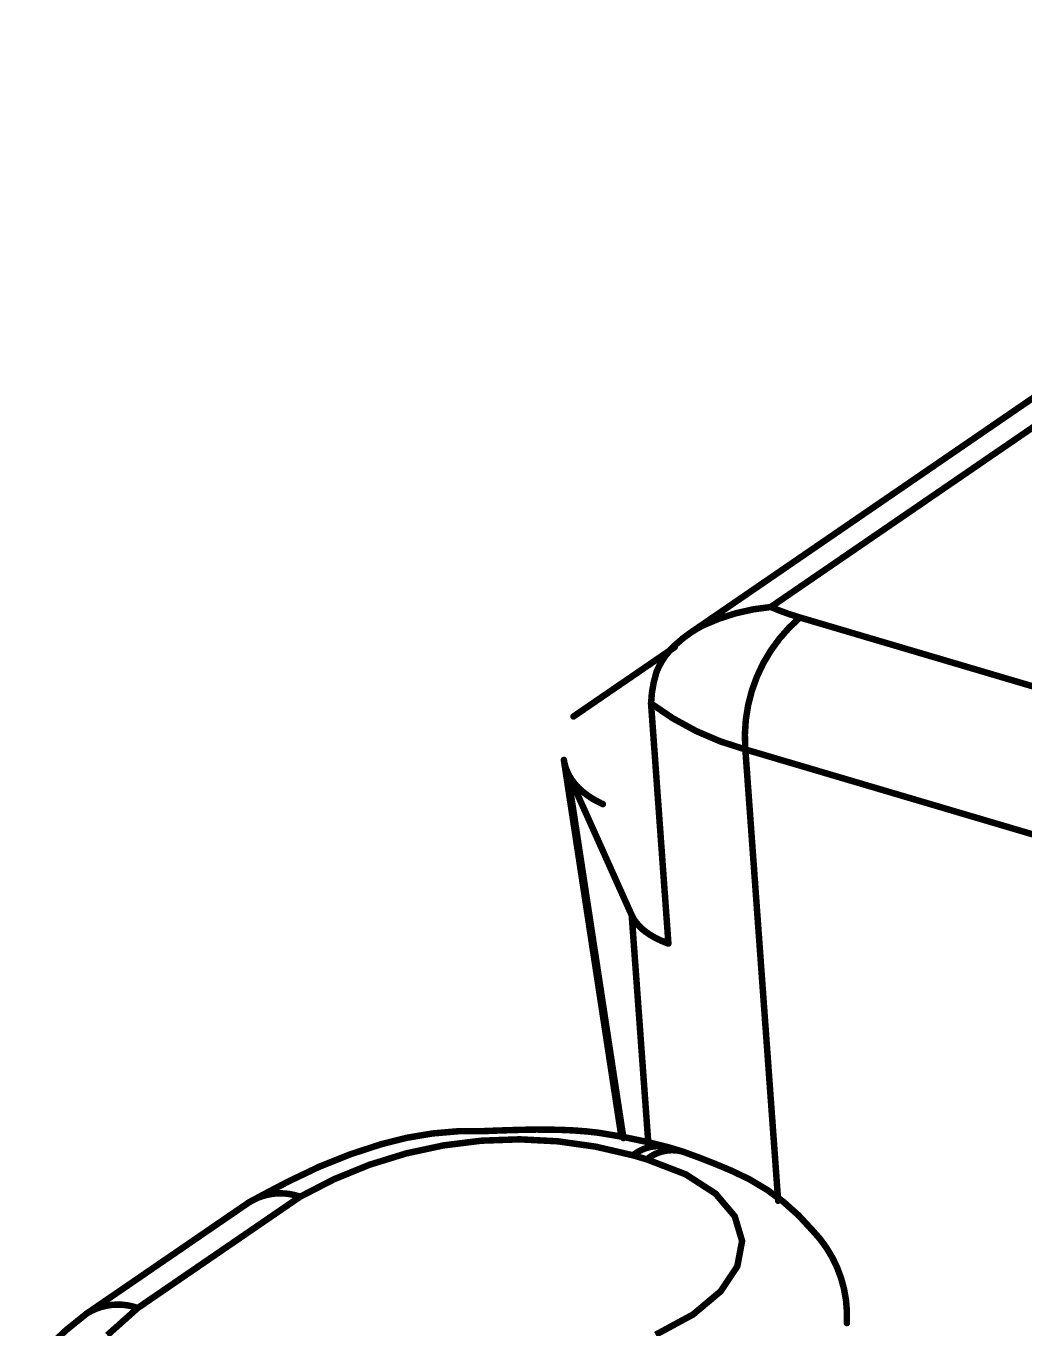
# Model space of a CAD drawing. Header units: inches. Extents: x 0 to 35.2, y -0.7 to 15.9.
# Drawn here: x 33.5524 to 33.6294, y 9.6287 to 9.7291 of the extents above; entities that cross this region are included whole.
import ezdxf

# ---------------------------------------------------------------- set-up
doc = ezdxf.new("R2010")
doc.units = ezdxf.units.IN
doc.header["$MEASUREMENT"] = 0
doc.layers.add('Dimensions', color=6, linetype='Continuous')

msp = doc.modelspace()

# ---------------------------------------------------------------- linework, layer by layer
at = {"layer": 'Dimensions', "const_width": 0.0005}
for points in [[(33.60357, 9.68227), (33.67087, 9.72841)], [(33.60985, 9.68432), (33.67482, 9.72885)], [(33.6121, 9.68351), (33.85479, 9.61177)], [(33.59464, 9.67588), (33.60245, 9.68123)], [(33.60062, 9.67688), (33.60196, 9.65838)], [(33.60789, 9.67334), (33.84429, 9.60347)], [(33.60789, 9.67334), (33.61042, 9.63855)], [(33.5939, 9.67253), (33.59828, 9.64384)], [(33.59395, 9.67226), (33.59396, 9.67222)], [(33.59396, 9.67222), (33.59397, 9.67219)], [(33.59397, 9.67219), (33.59398, 9.67215)], [(33.59398, 9.67215), (33.59399, 9.67211)], [(33.59399, 9.67211), (33.594, 9.67207)], [(33.594, 9.67207), (33.59401, 9.67203)], [(33.59401, 9.67203), (33.59402, 9.67199)], [(33.59402, 9.67199), (33.59404, 9.67195)], [(33.59404, 9.67195), (33.59405, 9.67192)], [(33.59405, 9.67192), (33.59406, 9.67188)], [(33.59406, 9.67188), (33.59408, 9.67184)], [(33.59408, 9.67184), (33.59409, 9.6718)], [(33.59409, 9.6718), (33.5941, 9.67177)], [(33.5941, 9.67177), (33.59412, 9.67173)], [(33.59412, 9.67173), (33.59413, 9.67169)], [(33.59413, 9.67169), (33.59415, 9.67165)], [(33.59415, 9.67165), (33.59417, 9.67162)], [(33.59417, 9.67162), (33.59418, 9.67158)], [(33.59418, 9.67159), (33.59913, 9.66056)], [(33.59418, 9.67159), (33.59849, 9.64338)], [(33.59418, 9.67158), (33.5942, 9.67154)], [(33.5942, 9.67154), (33.59422, 9.67151)], [(33.59422, 9.67151), (33.59423, 9.67147)], [(33.59423, 9.67147), (33.59425, 9.67144)], [(33.59425, 9.67144), (33.59427, 9.6714)], [(33.59427, 9.6714), (33.59429, 9.67136)], [(33.59429, 9.67136), (33.59431, 9.67133)], [(33.59431, 9.67133), (33.59433, 9.67129)], [(33.59433, 9.67129), (33.59435, 9.67126)], [(33.59435, 9.67126), (33.59437, 9.67122)], [(33.59437, 9.67122), (33.59439, 9.67119)], [(33.59439, 9.67119), (33.59441, 9.67115)], [(33.59441, 9.67115), (33.59443, 9.67112)], [(33.59443, 9.67112), (33.59445, 9.67108)], [(33.59445, 9.67108), (33.59448, 9.67105)], [(33.59448, 9.67105), (33.5945, 9.67101)], [(33.5945, 9.67101), (33.59452, 9.67098)], [(33.59452, 9.67098), (33.59455, 9.67095)], [(33.59455, 9.67095), (33.59457, 9.67091)], [(33.59457, 9.67091), (33.5946, 9.67088)], [(33.5946, 9.67088), (33.59462, 9.67085)], [(33.59462, 9.67085), (33.59465, 9.67081)], [(33.59465, 9.67081), (33.59467, 9.67078)], [(33.59467, 9.67078), (33.5947, 9.67075)], [(33.5947, 9.67075), (33.59473, 9.67071)], [(33.59473, 9.67071), (33.59475, 9.67068)], [(33.59475, 9.67068), (33.59478, 9.67065)], [(33.59478, 9.67065), (33.59481, 9.67062)], [(33.59481, 9.67062), (33.59484, 9.67058)], [(33.59484, 9.67058), (33.59487, 9.67055)], [(33.59487, 9.67055), (33.59489, 9.67052)], [(33.59489, 9.67052), (33.59492, 9.67049)], [(33.59492, 9.67049), (33.59495, 9.67046)], [(33.59495, 9.67046), (33.59498, 9.67042)], [(33.59498, 9.67042), (33.59502, 9.67039)], [(33.59502, 9.67039), (33.59505, 9.67036)], [(33.59505, 9.67036), (33.59508, 9.67033)], [(33.59508, 9.67033), (33.59511, 9.6703)], [(33.59511, 9.6703), (33.59514, 9.67027)], [(33.59514, 9.67027), (33.59518, 9.67024)], [(33.59518, 9.67024), (33.59521, 9.67021)], [(33.59521, 9.67021), (33.59524, 9.67018)], [(33.59524, 9.67018), (33.59528, 9.67015)], [(33.59528, 9.67015), (33.59531, 9.67012)], [(33.59531, 9.67012), (33.59535, 9.67009)], [(33.59535, 9.67009), (33.59538, 9.67006)], [(33.59538, 9.67006), (33.59542, 9.67003)], [(33.59542, 9.67003), (33.59545, 9.67)], [(33.59545, 9.67), (33.59549, 9.66997)], [(33.59549, 9.66997), (33.59553, 9.66995)], [(33.59553, 9.66995), (33.59556, 9.66992)], [(33.59556, 9.66992), (33.5956, 9.66989)], [(33.5956, 9.66989), (33.59564, 9.66986)], [(33.59564, 9.66986), (33.59568, 9.66983)], [(33.59568, 9.66983), (33.59572, 9.6698)], [(33.59572, 9.6698), (33.59575, 9.66978)], [(33.59575, 9.66978), (33.59579, 9.66975)], [(33.59579, 9.66975), (33.59583, 9.66972)], [(33.59583, 9.66972), (33.59587, 9.6697)], [(33.59587, 9.6697), (33.59592, 9.66967)], [(33.59592, 9.66967), (33.59596, 9.66964)], [(33.59596, 9.66964), (33.596, 9.66962)], [(33.596, 9.66962), (33.59604, 9.66959)], [(33.59604, 9.66959), (33.59608, 9.66956)], [(33.59608, 9.66956), (33.59613, 9.66954)], [(33.59613, 9.66954), (33.59617, 9.66951)], [(33.59617, 9.66951), (33.59621, 9.66949)], [(33.59621, 9.66949), (33.59626, 9.66946)], [(33.59626, 9.66946), (33.5963, 9.66943)], [(33.5963, 9.66943), (33.59634, 9.66941)], [(33.59634, 9.66941), (33.59639, 9.66938)], [(33.59639, 9.66938), (33.59643, 9.66936)], [(33.59643, 9.66936), (33.59648, 9.66934)], [(33.59648, 9.66934), (33.59653, 9.66931)], [(33.59653, 9.66931), (33.59657, 9.66929)], [(33.59657, 9.66929), (33.59662, 9.66926)], [(33.59662, 9.66926), (33.59667, 9.66924)], [(33.59667, 9.66924), (33.59672, 9.66922)], [(33.59672, 9.66922), (33.59676, 9.66919)], [(33.59676, 9.66919), (33.59681, 9.66917)], [(33.59681, 9.66917), (33.59686, 9.66915)], [(33.59686, 9.66915), (33.59691, 9.66912)], [(33.59913, 9.66056), (33.59914, 9.66053)], [(33.59913, 9.66056), (33.60041, 9.64299)], [(33.59914, 9.66053), (33.59916, 9.66051)], [(33.59916, 9.66051), (33.59917, 9.66048)], [(33.59917, 9.66048), (33.59918, 9.66045)], [(33.59918, 9.66045), (33.5992, 9.66043)], [(33.5992, 9.66043), (33.59921, 9.6604)], [(33.59921, 9.6604), (33.59923, 9.66037)], [(33.59923, 9.66037), (33.59924, 9.66035)], [(33.59924, 9.66035), (33.59926, 9.66032)], [(33.59926, 9.66032), (33.59927, 9.66029)], [(33.59927, 9.66029), (33.59929, 9.66027)], [(33.59929, 9.66027), (33.5993, 9.66024)], [(33.5993, 9.66024), (33.59932, 9.66022)], [(33.59932, 9.66022), (33.59934, 9.66019)], [(33.59934, 9.66019), (33.59935, 9.66016)], [(33.59935, 9.66016), (33.59937, 9.66014)], [(33.59937, 9.66014), (33.59939, 9.66011)], [(33.59939, 9.66011), (33.59941, 9.66009)], [(33.59941, 9.66009), (33.59942, 9.66006)], [(33.59942, 9.66006), (33.59944, 9.66004)], [(33.59944, 9.66004), (33.59946, 9.66001)], [(33.59946, 9.66001), (33.59948, 9.65999)], [(33.59948, 9.65999), (33.5995, 9.65996)], [(33.5995, 9.65996), (33.59952, 9.65994)], [(33.59952, 9.65994), (33.59954, 9.65991)], [(33.59954, 9.65991), (33.59956, 9.65989)], [(33.59956, 9.65989), (33.59958, 9.65986)], [(33.59958, 9.65986), (33.5996, 9.65984)], [(33.5996, 9.65984), (33.59962, 9.65981)], [(33.59962, 9.65981), (33.59965, 9.65979)], [(33.59965, 9.65979), (33.59967, 9.65977)], [(33.59967, 9.65977), (33.59969, 9.65974)], [(33.59969, 9.65974), (33.59971, 9.65972)], [(33.59971, 9.65972), (33.59974, 9.65969)], [(33.59974, 9.65969), (33.59976, 9.65967)], [(33.59976, 9.65967), (33.59978, 9.65965)], [(33.59978, 9.65965), (33.59981, 9.65962)], [(33.59981, 9.65962), (33.59983, 9.6596)], [(33.59983, 9.6596), (33.59986, 9.65958)], [(33.59986, 9.65958), (33.59988, 9.65955)], [(33.59988, 9.65955), (33.59991, 9.65953)], [(33.59991, 9.65953), (33.59993, 9.65951)], [(33.59993, 9.65951), (33.59996, 9.65948)], [(33.59996, 9.65948), (33.59999, 9.65946)], [(33.59999, 9.65946), (33.60001, 9.65944)], [(33.60001, 9.65944), (33.60004, 9.65942)], [(33.60004, 9.65942), (33.60007, 9.65939)], [(33.60007, 9.65939), (33.60009, 9.65937)], [(33.60009, 9.65937), (33.60012, 9.65935)], [(33.60012, 9.65935), (33.60015, 9.65933)], [(33.60015, 9.65933), (33.60018, 9.65931)], [(33.60018, 9.65931), (33.60021, 9.65928)], [(33.60021, 9.65928), (33.60024, 9.65926)], [(33.60024, 9.65926), (33.60027, 9.65924)], [(33.60027, 9.65924), (33.6003, 9.65922)], [(33.6003, 9.65922), (33.60033, 9.6592)], [(33.60033, 9.6592), (33.60036, 9.65918)], [(33.60036, 9.65918), (33.60039, 9.65916)], [(33.60039, 9.65916), (33.60042, 9.65913)], [(33.60042, 9.65913), (33.60045, 9.65911)], [(33.60045, 9.65911), (33.60048, 9.65909)], [(33.60048, 9.65909), (33.60051, 9.65907)], [(33.60051, 9.65907), (33.60055, 9.65905)], [(33.60055, 9.65905), (33.60058, 9.65903)], [(33.60058, 9.65903), (33.60061, 9.65901)], [(33.60061, 9.65901), (33.60065, 9.65899)], [(33.60065, 9.65899), (33.60068, 9.65897)], [(33.60068, 9.65897), (33.60071, 9.65895)], [(33.60071, 9.65895), (33.60075, 9.65893)], [(33.60075, 9.65893), (33.60078, 9.65891)], [(33.60078, 9.65891), (33.60082, 9.65889)], [(33.60082, 9.65889), (33.60085, 9.65887)], [(33.60085, 9.65887), (33.60089, 9.65885)], [(33.60089, 9.65885), (33.60092, 9.65883)], [(33.60092, 9.65883), (33.60096, 9.65881)], [(33.60096, 9.65881), (33.60099, 9.6588)], [(33.60099, 9.6588), (33.60103, 9.65878)], [(33.60103, 9.65878), (33.60107, 9.65876)], [(33.60107, 9.65876), (33.60111, 9.65874)], [(33.60111, 9.65874), (33.60114, 9.65872)], [(33.60114, 9.65872), (33.60118, 9.6587)], [(33.60118, 9.6587), (33.60122, 9.65868)], [(33.60122, 9.65868), (33.60126, 9.65867)], [(33.60126, 9.65867), (33.6013, 9.65865)], [(33.6013, 9.65865), (33.60134, 9.65863)], [(33.60134, 9.65863), (33.60137, 9.65861)], [(33.60137, 9.65861), (33.60141, 9.65859)], [(33.60141, 9.65859), (33.60145, 9.65858)], [(33.60145, 9.65858), (33.60149, 9.65856)], [(33.60149, 9.65856), (33.60154, 9.65854)], [(33.60154, 9.65854), (33.60158, 9.65853)], [(33.60158, 9.65853), (33.60162, 9.65851)], [(33.60162, 9.65851), (33.60166, 9.65849)], [(33.60166, 9.65849), (33.6017, 9.65847)], [(33.6017, 9.65847), (33.60174, 9.65846)], [(33.60174, 9.65846), (33.60178, 9.65844)], [(33.60178, 9.65844), (33.60183, 9.65842)], [(33.60183, 9.65842), (33.60187, 9.65841)], [(33.60187, 9.65841), (33.60191, 9.65839)], [(33.60191, 9.65839), (33.60196, 9.65838)], [(33.59923, 9.64205), (33.60029, 9.64174)], [(33.60196, 9.64267), (33.60303, 9.64235)], [(33.60029, 9.64174), (33.6033, 9.64058)], [(33.6033, 9.64058), (33.6056, 9.63909)], [(33.56105, 9.63028), (33.57357, 9.63886)], [(33.6056, 9.63909), (33.60707, 9.63735)], [(33.5571, 9.62984), (33.56962, 9.63842)], [(33.60707, 9.63735), (33.60764, 9.63545)], [(33.60727, 9.63349), (33.60764, 9.63545)], [(33.60599, 9.63157), (33.60727, 9.63349)], [(33.60386, 9.62978), (33.60599, 9.63157)], [(33.5587, 9.62818), (33.56105, 9.63028)], [(33.60098, 9.62822), (33.60386, 9.62978)]]:
    msp.add_lwpolyline(points, dxfattribs=at)
for points in [[(33.60457, 9.68288, -0.088511), (33.60985, 9.68432)], [(33.6121, 9.68351, -0.030469), (33.60985, 9.68432)], [(33.60789, 9.67334, -0.239837), (33.6121, 9.68351)], [(33.60243, 9.68134, -0.071216), (33.60457, 9.68288)], [(33.60103, 9.67928, -0.113736), (33.60243, 9.68134)], [(33.60062, 9.67688, -0.065587), (33.60103, 9.67928)], [(33.60789, 9.67334, -0.095475), (33.60062, 9.67688)], [(33.5798, 9.6429, -0.080961), (33.5878, 9.64392)], [(33.5878, 9.64392, -0.004418), (33.5908, 9.64402)], [(33.5908, 9.64402, -0.013718), (33.59374, 9.64401)], [(33.59374, 9.64401, -0.02431), (33.59659, 9.64379)], [(33.59658, 9.64379, -0.028789), (33.60196, 9.64267)], [(33.57278, 9.64009, -0.048628), (33.5798, 9.6429)], [(33.57357, 9.63886, -0.200602), (33.59923, 9.64205)], [(33.59923, 9.64205, -0.236977), (33.60196, 9.64267)], [(33.60029, 9.64174, -0.237187), (33.60303, 9.64235)], [(33.60303, 9.64235, -0.017356), (33.60683, 9.64086)], [(33.60683, 9.64086, -0.118673), (33.61305, 9.63628)], [(33.56962, 9.63842, -0.006894), (33.57278, 9.64009)], [(33.56962, 9.63842, -0.230341), (33.57357, 9.63886)], [(33.61305, 9.63628, -0.210473), (33.61571, 9.62912)], [(33.55269, 9.62571, -0.055451), (33.5571, 9.62984)], [(33.55709, 9.62984, -0.230643), (33.56105, 9.63028)]]:
    msp.add_lwpolyline(points, format="xyb", dxfattribs=at)
at = {"layer": 'Dimensions', "const_width": 0.00025}
for points in [[(33.60973, 9.68432, 1), (33.60998, 9.68432, 1)], [(33.60973, 9.68432, 1), (33.60998, 9.68432, 1)], [(33.60973, 9.68432, 1), (33.60998, 9.68432, 1)], [(33.61197, 9.68351, 1), (33.61222, 9.68351, 1)], [(33.61197, 9.68351, 1), (33.61222, 9.68351, 1)], [(33.61197, 9.68351, 1), (33.61222, 9.68351, 1)], [(33.60344, 9.68227, 1), (33.60369, 9.68227, 1)], [(33.60445, 9.68288, 1), (33.6047, 9.68288, 1)], [(33.60445, 9.68288, 1), (33.6047, 9.68288, 1)], [(33.6023, 9.68134, 1), (33.60255, 9.68134, 1)], [(33.6023, 9.68134, 1), (33.60255, 9.68134, 1)], [(33.60232, 9.68123, 1), (33.60257, 9.68123, 1)], [(33.6009, 9.67928, 1), (33.60115, 9.67928, 1)], [(33.6009, 9.67928, 1), (33.60115, 9.67928, 1)], [(33.60049, 9.67688, 1), (33.60074, 9.67688, 1)], [(33.60049, 9.67688, 1), (33.60074, 9.67688, 1)], [(33.60049, 9.67688, 1), (33.60074, 9.67688, 1)], [(33.59452, 9.67588, 1), (33.59477, 9.67588, 1)], [(33.60777, 9.67334, 1), (33.60802, 9.67334, 1)], [(33.60777, 9.67334, 1), (33.60802, 9.67334, 1)], [(33.60777, 9.67334, 1), (33.60802, 9.67334, 1)], [(33.60777, 9.67334, 1), (33.60802, 9.67334, 1)], [(33.59378, 9.67253, 1), (33.59403, 9.67253, 1)], [(33.59383, 9.67226, 1), (33.59408, 9.67226, 1)], [(33.59384, 9.67222, 1), (33.59409, 9.67222, 1)], [(33.59384, 9.67222, 1), (33.59409, 9.67222, 1)], [(33.59385, 9.67219, 1), (33.5941, 9.67219, 1)], [(33.59385, 9.67219, 1), (33.5941, 9.67219, 1)], [(33.59386, 9.67215, 1), (33.59411, 9.67215, 1)], [(33.59386, 9.67215, 1), (33.59411, 9.67215, 1)], [(33.59387, 9.67211, 1), (33.59412, 9.67211, 1)], [(33.59387, 9.67211, 1), (33.59412, 9.67211, 1)], [(33.59388, 9.67207, 1), (33.59413, 9.67207, 1)], [(33.59388, 9.67207, 1), (33.59413, 9.67207, 1)], [(33.59389, 9.67203, 1), (33.59414, 9.67203, 1)], [(33.59389, 9.67203, 1), (33.59414, 9.67203, 1)], [(33.5939, 9.67199, 1), (33.59415, 9.67199, 1)], [(33.5939, 9.67199, 1), (33.59415, 9.67199, 1)], [(33.59391, 9.67195, 1), (33.59416, 9.67195, 1)], [(33.59391, 9.67195, 1), (33.59416, 9.67195, 1)], [(33.59392, 9.67192, 1), (33.59417, 9.67192, 1)], [(33.59392, 9.67192, 1), (33.59417, 9.67192, 1)], [(33.59394, 9.67188, 1), (33.59419, 9.67188, 1)], [(33.59394, 9.67188, 1), (33.59419, 9.67188, 1)], [(33.59395, 9.67184, 1), (33.5942, 9.67184, 1)], [(33.59395, 9.67184, 1), (33.5942, 9.67184, 1)], [(33.59396, 9.6718, 1), (33.59421, 9.6718, 1)], [(33.59396, 9.6718, 1), (33.59421, 9.6718, 1)], [(33.59398, 9.67177, 1), (33.59423, 9.67177, 1)], [(33.59398, 9.67177, 1), (33.59423, 9.67177, 1)], [(33.59399, 9.67173, 1), (33.59424, 9.67173, 1)], [(33.59399, 9.67173, 1), (33.59424, 9.67173, 1)], [(33.59401, 9.67169, 1), (33.59426, 9.67169, 1)], [(33.59401, 9.67169, 1), (33.59426, 9.67169, 1)], [(33.59402, 9.67165, 1), (33.59427, 9.67165, 1)], [(33.59402, 9.67165, 1), (33.59427, 9.67165, 1)], [(33.59404, 9.67162, 1), (33.59429, 9.67162, 1)], [(33.59404, 9.67162, 1), (33.59429, 9.67162, 1)], [(33.59405, 9.67159, 1), (33.5943, 9.67159, 1)], [(33.59405, 9.67159, 1), (33.5943, 9.67159, 1)], [(33.59406, 9.67158, 1), (33.59431, 9.67158, 1)], [(33.59406, 9.67158, 1), (33.59431, 9.67158, 1)], [(33.59407, 9.67154, 1), (33.59432, 9.67154, 1)], [(33.59407, 9.67154, 1), (33.59432, 9.67154, 1)], [(33.59409, 9.67151, 1), (33.59434, 9.67151, 1)], [(33.59409, 9.67151, 1), (33.59434, 9.67151, 1)], [(33.59411, 9.67147, 1), (33.59436, 9.67147, 1)], [(33.59411, 9.67147, 1), (33.59436, 9.67147, 1)], [(33.59413, 9.67144, 1), (33.59438, 9.67144, 1)], [(33.59413, 9.67144, 1), (33.59438, 9.67144, 1)], [(33.59414, 9.6714, 1), (33.59439, 9.6714, 1)], [(33.59414, 9.6714, 1), (33.59439, 9.6714, 1)], [(33.59416, 9.67136, 1), (33.59441, 9.67136, 1)], [(33.59416, 9.67136, 1), (33.59441, 9.67136, 1)], [(33.59418, 9.67133, 1), (33.59443, 9.67133, 1)], [(33.59418, 9.67133, 1), (33.59443, 9.67133, 1)], [(33.5942, 9.67129, 1), (33.59445, 9.67129, 1)], [(33.5942, 9.67129, 1), (33.59445, 9.67129, 1)], [(33.59422, 9.67126, 1), (33.59447, 9.67126, 1)], [(33.59422, 9.67126, 1), (33.59447, 9.67126, 1)], [(33.59424, 9.67122, 1), (33.59449, 9.67122, 1)], [(33.59424, 9.67122, 1), (33.59449, 9.67122, 1)], [(33.59426, 9.67119, 1), (33.59451, 9.67119, 1)], [(33.59426, 9.67119, 1), (33.59451, 9.67119, 1)], [(33.59429, 9.67115, 1), (33.59454, 9.67115, 1)], [(33.59429, 9.67115, 1), (33.59454, 9.67115, 1)], [(33.59431, 9.67112, 1), (33.59456, 9.67112, 1)], [(33.59431, 9.67112, 1), (33.59456, 9.67112, 1)], [(33.59433, 9.67108, 1), (33.59458, 9.67108, 1)], [(33.59433, 9.67108, 1), (33.59458, 9.67108, 1)], [(33.59435, 9.67105, 1), (33.5946, 9.67105, 1)], [(33.59435, 9.67105, 1), (33.5946, 9.67105, 1)], [(33.59437, 9.67101, 1), (33.59463, 9.67101, 1)], [(33.59437, 9.67101, 1), (33.59463, 9.67101, 1)], [(33.5944, 9.67098, 1), (33.59465, 9.67098, 1)], [(33.5944, 9.67098, 1), (33.59465, 9.67098, 1)], [(33.59442, 9.67095, 1), (33.59467, 9.67095, 1)], [(33.59442, 9.67095, 1), (33.59467, 9.67095, 1)], [(33.59445, 9.67091, 1), (33.5947, 9.67091, 1)], [(33.59445, 9.67091, 1), (33.5947, 9.67091, 1)], [(33.59447, 9.67088, 1), (33.59472, 9.67088, 1)], [(33.59447, 9.67088, 1), (33.59472, 9.67088, 1)], [(33.5945, 9.67085, 1), (33.59475, 9.67085, 1)], [(33.5945, 9.67085, 1), (33.59475, 9.67085, 1)], [(33.59452, 9.67081, 1), (33.59477, 9.67081, 1)], [(33.59452, 9.67081, 1), (33.59477, 9.67081, 1)], [(33.59455, 9.67078, 1), (33.5948, 9.67078, 1)], [(33.59455, 9.67078, 1), (33.5948, 9.67078, 1)], [(33.59457, 9.67075, 1), (33.59482, 9.67075, 1)], [(33.59457, 9.67075, 1), (33.59482, 9.67075, 1)], [(33.5946, 9.67071, 1), (33.59485, 9.67071, 1)], [(33.5946, 9.67071, 1), (33.59485, 9.67071, 1)], [(33.59463, 9.67068, 1), (33.59488, 9.67068, 1)], [(33.59463, 9.67068, 1), (33.59488, 9.67068, 1)], [(33.59466, 9.67065, 1), (33.59491, 9.67065, 1)], [(33.59466, 9.67065, 1), (33.59491, 9.67065, 1)], [(33.59468, 9.67062, 1), (33.59493, 9.67062, 1)], [(33.59468, 9.67062, 1), (33.59493, 9.67062, 1)], [(33.59471, 9.67058, 1), (33.59496, 9.67058, 1)], [(33.59471, 9.67058, 1), (33.59496, 9.67058, 1)], [(33.59474, 9.67055, 1), (33.59499, 9.67055, 1)], [(33.59474, 9.67055, 1), (33.59499, 9.67055, 1)], [(33.59477, 9.67052, 1), (33.59502, 9.67052, 1)], [(33.59477, 9.67052, 1), (33.59502, 9.67052, 1)], [(33.5948, 9.67049, 1), (33.59505, 9.67049, 1)], [(33.5948, 9.67049, 1), (33.59505, 9.67049, 1)], [(33.59483, 9.67046, 1), (33.59508, 9.67046, 1)], [(33.59483, 9.67046, 1), (33.59508, 9.67046, 1)], [(33.59486, 9.67042, 1), (33.59511, 9.67042, 1)], [(33.59486, 9.67042, 1), (33.59511, 9.67042, 1)], [(33.59489, 9.67039, 1), (33.59514, 9.67039, 1)], [(33.59489, 9.67039, 1), (33.59514, 9.67039, 1)], [(33.59492, 9.67036, 1), (33.59517, 9.67036, 1)], [(33.59492, 9.67036, 1), (33.59517, 9.67036, 1)], [(33.59495, 9.67033, 1), (33.5952, 9.67033, 1)], [(33.59495, 9.67033, 1), (33.5952, 9.67033, 1)], [(33.59499, 9.6703, 1), (33.59524, 9.6703, 1)], [(33.59499, 9.6703, 1), (33.59524, 9.6703, 1)], [(33.59502, 9.67027, 1), (33.59527, 9.67027, 1)], [(33.59502, 9.67027, 1), (33.59527, 9.67027, 1)], [(33.59505, 9.67024, 1), (33.5953, 9.67024, 1)], [(33.59505, 9.67024, 1), (33.5953, 9.67024, 1)], [(33.59508, 9.67021, 1), (33.59533, 9.67021, 1)], [(33.59508, 9.67021, 1), (33.59533, 9.67021, 1)], [(33.59512, 9.67018, 1), (33.59537, 9.67018, 1)], [(33.59512, 9.67018, 1), (33.59537, 9.67018, 1)], [(33.59515, 9.67015, 1), (33.5954, 9.67015, 1)], [(33.59515, 9.67015, 1), (33.5954, 9.67015, 1)], [(33.59519, 9.67012, 1), (33.59544, 9.67012, 1)], [(33.59519, 9.67012, 1), (33.59544, 9.67012, 1)], [(33.59522, 9.67009, 1), (33.59547, 9.67009, 1)], [(33.59522, 9.67009, 1), (33.59547, 9.67009, 1)], [(33.59526, 9.67006, 1), (33.59551, 9.67006, 1)], [(33.59526, 9.67006, 1), (33.59551, 9.67006, 1)], [(33.59529, 9.67003, 1), (33.59554, 9.67003, 1)], [(33.59529, 9.67003, 1), (33.59554, 9.67003, 1)], [(33.59533, 9.67, 1), (33.59558, 9.67, 1)], [(33.59533, 9.67, 1), (33.59558, 9.67, 1)], [(33.59536, 9.66997, 1), (33.59561, 9.66997, 1)], [(33.59536, 9.66997, 1), (33.59561, 9.66997, 1)], [(33.5954, 9.66995, 1), (33.59565, 9.66995, 1)], [(33.5954, 9.66995, 1), (33.59565, 9.66995, 1)], [(33.59544, 9.66992, 1), (33.59569, 9.66992, 1)], [(33.59544, 9.66992, 1), (33.59569, 9.66992, 1)], [(33.59548, 9.66989, 1), (33.59573, 9.66989, 1)], [(33.59548, 9.66989, 1), (33.59573, 9.66989, 1)], [(33.59551, 9.66986, 1), (33.59576, 9.66986, 1)], [(33.59551, 9.66986, 1), (33.59576, 9.66986, 1)], [(33.59555, 9.66983, 1), (33.5958, 9.66983, 1)], [(33.59555, 9.66983, 1), (33.5958, 9.66983, 1)], [(33.59559, 9.6698, 1), (33.59584, 9.6698, 1)], [(33.59559, 9.6698, 1), (33.59584, 9.6698, 1)], [(33.59563, 9.66978, 1), (33.59588, 9.66978, 1)], [(33.59563, 9.66978, 1), (33.59588, 9.66978, 1)], [(33.59567, 9.66975, 1), (33.59592, 9.66975, 1)], [(33.59567, 9.66975, 1), (33.59592, 9.66975, 1)], [(33.59571, 9.66972, 1), (33.59596, 9.66972, 1)], [(33.59571, 9.66972, 1), (33.59596, 9.66972, 1)], [(33.59575, 9.6697, 1), (33.596, 9.6697, 1)], [(33.59575, 9.6697, 1), (33.596, 9.6697, 1)], [(33.59579, 9.66967, 1), (33.59604, 9.66967, 1)], [(33.59579, 9.66967, 1), (33.59604, 9.66967, 1)], [(33.59583, 9.66964, 1), (33.59608, 9.66964, 1)], [(33.59583, 9.66964, 1), (33.59608, 9.66964, 1)], [(33.59587, 9.66962, 1), (33.59612, 9.66962, 1)], [(33.59587, 9.66962, 1), (33.59612, 9.66962, 1)], [(33.59592, 9.66959, 1), (33.59617, 9.66959, 1)], [(33.59592, 9.66959, 1), (33.59617, 9.66959, 1)], [(33.59596, 9.66956, 1), (33.59621, 9.66956, 1)], [(33.59596, 9.66956, 1), (33.59621, 9.66956, 1)], [(33.596, 9.66954, 1), (33.59625, 9.66954, 1)], [(33.596, 9.66954, 1), (33.59625, 9.66954, 1)], [(33.59604, 9.66951, 1), (33.59629, 9.66951, 1)], [(33.59604, 9.66951, 1), (33.59629, 9.66951, 1)], [(33.59609, 9.66949, 1), (33.59634, 9.66949, 1)], [(33.59609, 9.66949, 1), (33.59634, 9.66949, 1)], [(33.59613, 9.66946, 1), (33.59638, 9.66946, 1)], [(33.59613, 9.66946, 1), (33.59638, 9.66946, 1)], [(33.59617, 9.66943, 1), (33.59642, 9.66943, 1)], [(33.59617, 9.66943, 1), (33.59642, 9.66943, 1)], [(33.59622, 9.66941, 1), (33.59647, 9.66941, 1)], [(33.59622, 9.66941, 1), (33.59647, 9.66941, 1)], [(33.59626, 9.66938, 1), (33.59651, 9.66938, 1)], [(33.59626, 9.66938, 1), (33.59651, 9.66938, 1)], [(33.59631, 9.66936, 1), (33.59656, 9.66936, 1)], [(33.59631, 9.66936, 1), (33.59656, 9.66936, 1)], [(33.59636, 9.66934, 1), (33.59661, 9.66934, 1)], [(33.59636, 9.66934, 1), (33.59661, 9.66934, 1)], [(33.5964, 9.66931, 1), (33.59665, 9.66931, 1)], [(33.5964, 9.66931, 1), (33.59665, 9.66931, 1)], [(33.59645, 9.66929, 1), (33.5967, 9.66929, 1)], [(33.59645, 9.66929, 1), (33.5967, 9.66929, 1)], [(33.5965, 9.66926, 1), (33.59675, 9.66926, 1)], [(33.5965, 9.66926, 1), (33.59675, 9.66926, 1)], [(33.59654, 9.66924, 1), (33.59679, 9.66924, 1)], [(33.59654, 9.66924, 1), (33.59679, 9.66924, 1)], [(33.59659, 9.66922, 1), (33.59684, 9.66922, 1)], [(33.59659, 9.66922, 1), (33.59684, 9.66922, 1)], [(33.59664, 9.66919, 1), (33.59689, 9.66919, 1)], [(33.59664, 9.66919, 1), (33.59689, 9.66919, 1)], [(33.59669, 9.66917, 1), (33.59694, 9.66917, 1)], [(33.59669, 9.66917, 1), (33.59694, 9.66917, 1)], [(33.59674, 9.66915, 1), (33.59699, 9.66915, 1)], [(33.59674, 9.66915, 1), (33.59699, 9.66915, 1)], [(33.59678, 9.66912, 1), (33.59703, 9.66912, 1)], [(33.59901, 9.66056, 1), (33.59926, 9.66056, 1)], [(33.59901, 9.66056, 1), (33.59926, 9.66056, 1)], [(33.59901, 9.66056, 1), (33.59926, 9.66056, 1)], [(33.59902, 9.66053, 1), (33.59927, 9.66053, 1)], [(33.59902, 9.66053, 1), (33.59927, 9.66053, 1)], [(33.59903, 9.66051, 1), (33.59928, 9.66051, 1)], [(33.59903, 9.66051, 1), (33.59928, 9.66051, 1)], [(33.59905, 9.66048, 1), (33.5993, 9.66048, 1)], [(33.59905, 9.66048, 1), (33.5993, 9.66048, 1)], [(33.59906, 9.66045, 1), (33.59931, 9.66045, 1)], [(33.59906, 9.66045, 1), (33.59931, 9.66045, 1)], [(33.59907, 9.66043, 1), (33.59932, 9.66043, 1)], [(33.59907, 9.66043, 1), (33.59932, 9.66043, 1)], [(33.59909, 9.6604, 1), (33.59934, 9.6604, 1)], [(33.59909, 9.6604, 1), (33.59934, 9.6604, 1)], [(33.5991, 9.66037, 1), (33.59935, 9.66037, 1)], [(33.5991, 9.66037, 1), (33.59935, 9.66037, 1)], [(33.59912, 9.66035, 1), (33.59937, 9.66035, 1)], [(33.59912, 9.66035, 1), (33.59937, 9.66035, 1)], [(33.59913, 9.66032, 1), (33.59938, 9.66032, 1)], [(33.59913, 9.66032, 1), (33.59938, 9.66032, 1)], [(33.59915, 9.66029, 1), (33.5994, 9.66029, 1)], [(33.59915, 9.66029, 1), (33.5994, 9.66029, 1)], [(33.59916, 9.66027, 1), (33.59941, 9.66027, 1)], [(33.59916, 9.66027, 1), (33.59941, 9.66027, 1)], [(33.59918, 9.66024, 1), (33.59943, 9.66024, 1)], [(33.59918, 9.66024, 1), (33.59943, 9.66024, 1)], [(33.59919, 9.66022, 1), (33.59944, 9.66022, 1)], [(33.59919, 9.66022, 1), (33.59944, 9.66022, 1)], [(33.59921, 9.66019, 1), (33.59946, 9.66019, 1)], [(33.59921, 9.66019, 1), (33.59946, 9.66019, 1)], [(33.59923, 9.66016, 1), (33.59948, 9.66016, 1)], [(33.59923, 9.66016, 1), (33.59948, 9.66016, 1)], [(33.59924, 9.66014, 1), (33.59949, 9.66014, 1)], [(33.59924, 9.66014, 1), (33.59949, 9.66014, 1)], [(33.59926, 9.66011, 1), (33.59951, 9.66011, 1)], [(33.59926, 9.66011, 1), (33.59951, 9.66011, 1)], [(33.59928, 9.66009, 1), (33.59953, 9.66009, 1)], [(33.59928, 9.66009, 1), (33.59953, 9.66009, 1)], [(33.5993, 9.66006, 1), (33.59955, 9.66006, 1)], [(33.5993, 9.66006, 1), (33.59955, 9.66006, 1)], [(33.59932, 9.66004, 1), (33.59957, 9.66004, 1)], [(33.59932, 9.66004, 1), (33.59957, 9.66004, 1)], [(33.59934, 9.66001, 1), (33.59959, 9.66001, 1)], [(33.59934, 9.66001, 1), (33.59959, 9.66001, 1)], [(33.59936, 9.65999, 1), (33.59961, 9.65999, 1)], [(33.59936, 9.65999, 1), (33.59961, 9.65999, 1)], [(33.59938, 9.65996, 1), (33.59963, 9.65996, 1)], [(33.59938, 9.65996, 1), (33.59963, 9.65996, 1)], [(33.5994, 9.65994, 1), (33.59965, 9.65994, 1)], [(33.5994, 9.65994, 1), (33.59965, 9.65994, 1)], [(33.59942, 9.65991, 1), (33.59967, 9.65991, 1)], [(33.59942, 9.65991, 1), (33.59967, 9.65991, 1)], [(33.59944, 9.65989, 1), (33.59969, 9.65989, 1)], [(33.59944, 9.65989, 1), (33.59969, 9.65989, 1)], [(33.59946, 9.65986, 1), (33.59971, 9.65986, 1)], [(33.59946, 9.65986, 1), (33.59971, 9.65986, 1)], [(33.59948, 9.65984, 1), (33.59973, 9.65984, 1)], [(33.59948, 9.65984, 1), (33.59973, 9.65984, 1)], [(33.5995, 9.65981, 1), (33.59975, 9.65981, 1)], [(33.5995, 9.65981, 1), (33.59975, 9.65981, 1)], [(33.59952, 9.65979, 1), (33.59977, 9.65979, 1)], [(33.59952, 9.65979, 1), (33.59977, 9.65979, 1)], [(33.59954, 9.65977, 1), (33.59979, 9.65977, 1)], [(33.59954, 9.65977, 1), (33.59979, 9.65977, 1)], [(33.59957, 9.65974, 1), (33.59982, 9.65974, 1)], [(33.59957, 9.65974, 1), (33.59982, 9.65974, 1)], [(33.59959, 9.65972, 1), (33.59984, 9.65972, 1)], [(33.59959, 9.65972, 1), (33.59984, 9.65972, 1)], [(33.59961, 9.65969, 1), (33.59986, 9.65969, 1)], [(33.59961, 9.65969, 1), (33.59986, 9.65969, 1)], [(33.59964, 9.65967, 1), (33.59989, 9.65967, 1)], [(33.59964, 9.65967, 1), (33.59989, 9.65967, 1)], [(33.59966, 9.65965, 1), (33.59991, 9.65965, 1)], [(33.59966, 9.65965, 1), (33.59991, 9.65965, 1)], [(33.59968, 9.65962, 1), (33.59993, 9.65962, 1)], [(33.59968, 9.65962, 1), (33.59993, 9.65962, 1)], [(33.59971, 9.6596, 1), (33.59996, 9.6596, 1)], [(33.59971, 9.6596, 1), (33.59996, 9.6596, 1)], [(33.59973, 9.65958, 1), (33.59998, 9.65958, 1)], [(33.59973, 9.65958, 1), (33.59998, 9.65958, 1)], [(33.59976, 9.65955, 1), (33.60001, 9.65955, 1)], [(33.59976, 9.65955, 1), (33.60001, 9.65955, 1)], [(33.59978, 9.65953, 1), (33.60003, 9.65953, 1)], [(33.59978, 9.65953, 1), (33.60003, 9.65953, 1)], [(33.59981, 9.65951, 1), (33.60006, 9.65951, 1)], [(33.59981, 9.65951, 1), (33.60006, 9.65951, 1)], [(33.59983, 9.65948, 1), (33.60008, 9.65948, 1)], [(33.59983, 9.65948, 1), (33.60008, 9.65948, 1)], [(33.59986, 9.65946, 1), (33.60011, 9.65946, 1)], [(33.59986, 9.65946, 1), (33.60011, 9.65946, 1)], [(33.59989, 9.65944, 1), (33.60014, 9.65944, 1)], [(33.59989, 9.65944, 1), (33.60014, 9.65944, 1)], [(33.59991, 9.65942, 1), (33.60016, 9.65942, 1)], [(33.59991, 9.65942, 1), (33.60016, 9.65942, 1)], [(33.59994, 9.65939, 1), (33.60019, 9.65939, 1)], [(33.59994, 9.65939, 1), (33.60019, 9.65939, 1)], [(33.59997, 9.65937, 1), (33.60022, 9.65937, 1)], [(33.59997, 9.65937, 1), (33.60022, 9.65937, 1)], [(33.6, 9.65935, 1), (33.60025, 9.65935, 1)], [(33.6, 9.65935, 1), (33.60025, 9.65935, 1)], [(33.60003, 9.65933, 1), (33.60028, 9.65933, 1)], [(33.60003, 9.65933, 1), (33.60028, 9.65933, 1)], [(33.60005, 9.65931, 1), (33.6003, 9.65931, 1)], [(33.60005, 9.65931, 1), (33.6003, 9.65931, 1)], [(33.60008, 9.65928, 1), (33.60033, 9.65928, 1)], [(33.60008, 9.65928, 1), (33.60033, 9.65928, 1)], [(33.60011, 9.65926, 1), (33.60036, 9.65926, 1)], [(33.60011, 9.65926, 1), (33.60036, 9.65926, 1)], [(33.60014, 9.65924, 1), (33.60039, 9.65924, 1)], [(33.60014, 9.65924, 1), (33.60039, 9.65924, 1)], [(33.60017, 9.65922, 1), (33.60042, 9.65922, 1)], [(33.60017, 9.65922, 1), (33.60042, 9.65922, 1)], [(33.6002, 9.6592, 1), (33.60045, 9.6592, 1)], [(33.6002, 9.6592, 1), (33.60045, 9.6592, 1)], [(33.60023, 9.65918, 1), (33.60048, 9.65918, 1)], [(33.60023, 9.65918, 1), (33.60048, 9.65918, 1)], [(33.60026, 9.65916, 1), (33.60051, 9.65916, 1)], [(33.60026, 9.65916, 1), (33.60051, 9.65916, 1)], [(33.60029, 9.65913, 1), (33.60054, 9.65913, 1)], [(33.60029, 9.65913, 1), (33.60054, 9.65913, 1)], [(33.60033, 9.65911, 1), (33.60058, 9.65911, 1)], [(33.60033, 9.65911, 1), (33.60058, 9.65911, 1)], [(33.60036, 9.65909, 1), (33.60061, 9.65909, 1)], [(33.60036, 9.65909, 1), (33.60061, 9.65909, 1)], [(33.60039, 9.65907, 1), (33.60064, 9.65907, 1)], [(33.60039, 9.65907, 1), (33.60064, 9.65907, 1)], [(33.60042, 9.65905, 1), (33.60067, 9.65905, 1)], [(33.60042, 9.65905, 1), (33.60067, 9.65905, 1)], [(33.60045, 9.65903, 1), (33.6007, 9.65903, 1)], [(33.60045, 9.65903, 1), (33.6007, 9.65903, 1)], [(33.60049, 9.65901, 1), (33.60074, 9.65901, 1)], [(33.60049, 9.65901, 1), (33.60074, 9.65901, 1)], [(33.60052, 9.65899, 1), (33.60077, 9.65899, 1)], [(33.60052, 9.65899, 1), (33.60077, 9.65899, 1)], [(33.60055, 9.65897, 1), (33.6008, 9.65897, 1)], [(33.60055, 9.65897, 1), (33.6008, 9.65897, 1)], [(33.60059, 9.65895, 1), (33.60084, 9.65895, 1)], [(33.60059, 9.65895, 1), (33.60084, 9.65895, 1)], [(33.60062, 9.65893, 1), (33.60087, 9.65893, 1)], [(33.60062, 9.65893, 1), (33.60087, 9.65893, 1)], [(33.60066, 9.65891, 1), (33.60091, 9.65891, 1)], [(33.60066, 9.65891, 1), (33.60091, 9.65891, 1)], [(33.60069, 9.65889, 1), (33.60094, 9.65889, 1)], [(33.60069, 9.65889, 1), (33.60094, 9.65889, 1)], [(33.60073, 9.65887, 1), (33.60098, 9.65887, 1)], [(33.60073, 9.65887, 1), (33.60098, 9.65887, 1)], [(33.60076, 9.65885, 1), (33.60101, 9.65885, 1)], [(33.60076, 9.65885, 1), (33.60101, 9.65885, 1)], [(33.6008, 9.65883, 1), (33.60105, 9.65883, 1)], [(33.6008, 9.65883, 1), (33.60105, 9.65883, 1)], [(33.60083, 9.65881, 1), (33.60108, 9.65881, 1)], [(33.60083, 9.65881, 1), (33.60108, 9.65881, 1)], [(33.60087, 9.6588, 1), (33.60112, 9.6588, 1)], [(33.60087, 9.6588, 1), (33.60112, 9.6588, 1)], [(33.60091, 9.65878, 1), (33.60116, 9.65878, 1)], [(33.60091, 9.65878, 1), (33.60116, 9.65878, 1)], [(33.60094, 9.65876, 1), (33.60119, 9.65876, 1)], [(33.60094, 9.65876, 1), (33.60119, 9.65876, 1)], [(33.60098, 9.65874, 1), (33.60123, 9.65874, 1)], [(33.60098, 9.65874, 1), (33.60123, 9.65874, 1)], [(33.60102, 9.65872, 1), (33.60127, 9.65872, 1)], [(33.60102, 9.65872, 1), (33.60127, 9.65872, 1)], [(33.60106, 9.6587, 1), (33.60131, 9.6587, 1)], [(33.60106, 9.6587, 1), (33.60131, 9.6587, 1)], [(33.60109, 9.65868, 1), (33.60134, 9.65868, 1)], [(33.60109, 9.65868, 1), (33.60134, 9.65868, 1)], [(33.60113, 9.65867, 1), (33.60138, 9.65867, 1)], [(33.60113, 9.65867, 1), (33.60138, 9.65867, 1)], [(33.60117, 9.65865, 1), (33.60142, 9.65865, 1)], [(33.60117, 9.65865, 1), (33.60142, 9.65865, 1)], [(33.60121, 9.65863, 1), (33.60146, 9.65863, 1)], [(33.60121, 9.65863, 1), (33.60146, 9.65863, 1)], [(33.60125, 9.65861, 1), (33.6015, 9.65861, 1)], [(33.60125, 9.65861, 1), (33.6015, 9.65861, 1)], [(33.60129, 9.65859, 1), (33.60154, 9.65859, 1)], [(33.60129, 9.65859, 1), (33.60154, 9.65859, 1)], [(33.60133, 9.65858, 1), (33.60158, 9.65858, 1)], [(33.60133, 9.65858, 1), (33.60158, 9.65858, 1)], [(33.60137, 9.65856, 1), (33.60162, 9.65856, 1)], [(33.60137, 9.65856, 1), (33.60162, 9.65856, 1)], [(33.60141, 9.65854, 1), (33.60166, 9.65854, 1)], [(33.60141, 9.65854, 1), (33.60166, 9.65854, 1)], [(33.60145, 9.65853, 1), (33.6017, 9.65853, 1)], [(33.60145, 9.65853, 1), (33.6017, 9.65853, 1)], [(33.60149, 9.65851, 1), (33.60174, 9.65851, 1)], [(33.60149, 9.65851, 1), (33.60174, 9.65851, 1)], [(33.60153, 9.65849, 1), (33.60178, 9.65849, 1)], [(33.60153, 9.65849, 1), (33.60178, 9.65849, 1)], [(33.60158, 9.65847, 1), (33.60183, 9.65847, 1)], [(33.60158, 9.65847, 1), (33.60183, 9.65847, 1)], [(33.60162, 9.65846, 1), (33.60187, 9.65846, 1)], [(33.60162, 9.65846, 1), (33.60187, 9.65846, 1)], [(33.60166, 9.65844, 1), (33.60191, 9.65844, 1)], [(33.60166, 9.65844, 1), (33.60191, 9.65844, 1)], [(33.6017, 9.65842, 1), (33.60195, 9.65842, 1)], [(33.6017, 9.65842, 1), (33.60195, 9.65842, 1)], [(33.60175, 9.65841, 1), (33.602, 9.65841, 1)], [(33.60175, 9.65841, 1), (33.602, 9.65841, 1)], [(33.60179, 9.65839, 1), (33.60204, 9.65839, 1)], [(33.60179, 9.65839, 1), (33.60204, 9.65839, 1)], [(33.60183, 9.65838, 1), (33.60208, 9.65838, 1)], [(33.60183, 9.65838, 1), (33.60208, 9.65838, 1)], [(33.58768, 9.64392, 1), (33.58793, 9.64392, 1)], [(33.58768, 9.64392, 1), (33.58793, 9.64392, 1)], [(33.59067, 9.64402, 1), (33.59092, 9.64402, 1)], [(33.59067, 9.64402, 1), (33.59092, 9.64402, 1)], [(33.59361, 9.64401, 1), (33.59386, 9.64401, 1)], [(33.59361, 9.64401, 1), (33.59386, 9.64401, 1)], [(33.59646, 9.64379, 1), (33.59671, 9.64379, 1)], [(33.59646, 9.64379, 1), (33.59671, 9.64379, 1)], [(33.59816, 9.64384, 1), (33.59841, 9.64384, 1)], [(33.57967, 9.6429, 1), (33.57992, 9.6429, 1)], [(33.57967, 9.6429, 1), (33.57992, 9.6429, 1)], [(33.59836, 9.64338, 1), (33.59861, 9.64338, 1)], [(33.60028, 9.64299, 1), (33.60053, 9.64299, 1)], [(33.5991, 9.64205, 1), (33.59935, 9.64205, 1)], [(33.5991, 9.64205, 1), (33.59935, 9.64205, 1)], [(33.59911, 9.64205, 1), (33.59936, 9.64205, 1)], [(33.60184, 9.64267, 1), (33.60209, 9.64267, 1)], [(33.60184, 9.64267, 1), (33.60209, 9.64267, 1)], [(33.60184, 9.64267, 1), (33.60209, 9.64267, 1)], [(33.6029, 9.64235, 1), (33.60315, 9.64235, 1)], [(33.6029, 9.64235, 1), (33.60315, 9.64235, 1)], [(33.6029, 9.64235, 1), (33.60315, 9.64235, 1)], [(33.60017, 9.64174, 1), (33.60042, 9.64174, 1)], [(33.60017, 9.64174, 1), (33.60042, 9.64174, 1)], [(33.60017, 9.64174, 1), (33.60042, 9.64174, 1)], [(33.6067, 9.64086, 1), (33.60695, 9.64086, 1)], [(33.6067, 9.64086, 1), (33.60695, 9.64086, 1)], [(33.57265, 9.64009, 1), (33.5729, 9.64009, 1)], [(33.57265, 9.64009, 1), (33.5729, 9.64009, 1)], [(33.60318, 9.64058, 1), (33.60343, 9.64058, 1)], [(33.60318, 9.64058, 1), (33.60343, 9.64058, 1)], [(33.57344, 9.63886, 1), (33.57369, 9.63886, 1)], [(33.57344, 9.63886, 1), (33.57369, 9.63886, 1)], [(33.57344, 9.63886, 1), (33.57369, 9.63886, 1)], [(33.60548, 9.63909, 1), (33.60573, 9.63909, 1)], [(33.60548, 9.63909, 1), (33.60573, 9.63909, 1)], [(33.56949, 9.63842, 1), (33.56974, 9.63842, 1)], [(33.56949, 9.63842, 1), (33.56974, 9.63842, 1)], [(33.56949, 9.63842, 1), (33.56974, 9.63842, 1)], [(33.61029, 9.63855, 1), (33.61054, 9.63855, 1)], [(33.60695, 9.63735, 1), (33.6072, 9.63735, 1)], [(33.60695, 9.63735, 1), (33.6072, 9.63735, 1)], [(33.61293, 9.63628, 1), (33.61318, 9.63628, 1)], [(33.61293, 9.63628, 1), (33.61318, 9.63628, 1)], [(33.60751, 9.63545, 1), (33.60776, 9.63545, 1)], [(33.60751, 9.63545, 1), (33.60776, 9.63545, 1)], [(33.60714, 9.63349, 1), (33.60739, 9.63349, 1)], [(33.60714, 9.63349, 1), (33.60739, 9.63349, 1)], [(33.60586, 9.63157, 1), (33.60611, 9.63157, 1)], [(33.60586, 9.63157, 1), (33.60611, 9.63157, 1)], [(33.55697, 9.62984, 1), (33.55722, 9.62984, 1)], [(33.55697, 9.62984, 1), (33.55722, 9.62984, 1)], [(33.55697, 9.62984, 1), (33.55722, 9.62984, 1)], [(33.56092, 9.63028, 1), (33.56117, 9.63028, 1)], [(33.56092, 9.63028, 1), (33.56117, 9.63028, 1)], [(33.56092, 9.63028, 1), (33.56117, 9.63028, 1)], [(33.60373, 9.62978, 1), (33.60398, 9.62978, 1)], [(33.60373, 9.62978, 1), (33.60398, 9.62978, 1)], [(33.61559, 9.62912, 1), (33.61584, 9.62912, 1)]]:
    msp.add_lwpolyline(points, format="xyb", close=True, dxfattribs=at)

doc.saveas('drawing.dxf')
